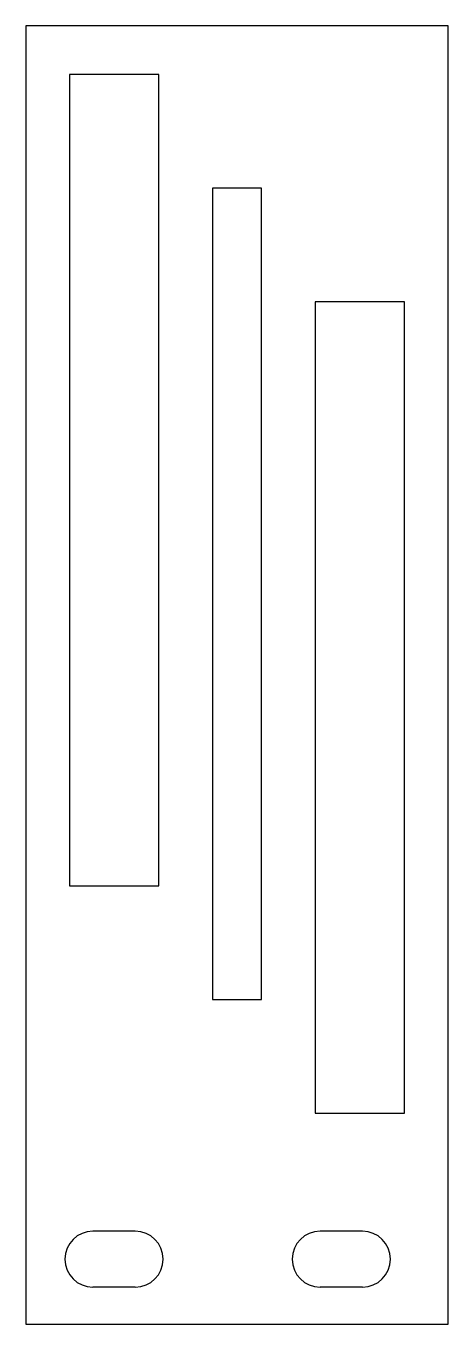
# Model space of a CAD drawing. Extents: x 0 to 26, y 0 to 80.
import ezdxf

# ---------------------------------------------------------------- set-up
doc = ezdxf.new("R2010")
doc.units = 0
doc.layers.get('0').update_dxf_attribs({"linetype": 'CONTINUOUS'})

msp = doc.modelspace()

# ---------------------------------------------------------------- linework, layer by layer
at = {"color": 7, "linetype": 'CONTINUOUS'}
for p, q in [((0, 80), (0, 0)), ((26, 80), (0, 80)), ((26, 0), (26, 80)), ((2.675, 77), (2.675, 27)), ((8.175, 77), (2.675, 77)), ((8.175, 27), (8.175, 77)), ((11.5, 70), (11.5, 20)), ((14.5, 70), (11.5, 70)), ((14.5, 20), (14.5, 70)), ((17.825, 63), (17.825, 13)), ((23.325, 63), (17.825, 63)), ((23.325, 13), (23.325, 63)), ((2.675, 27), (8.175, 27)), ((11.5, 20), (14.5, 20)), ((17.825, 13), (23.325, 13)), ((6.725, 5.725), (4.125, 5.725)), ((20.725, 5.725), (18.125, 5.725)), ((6.725, 2.275), (4.125, 2.275)), ((20.725, 2.275), (18.125, 2.275)), ((0, 0), (26, 0))]:
    msp.add_line(p, q, dxfattribs=at)
for centre, start, end in [((4.125, 4), 90, 270), ((6.725, 4), 270, 90), ((18.125, 4), 90, 270), ((20.725, 4), 270, 90)]:
    msp.add_arc(centre, 1.725, start, end, dxfattribs=at)

doc.saveas('drawing.dxf')
